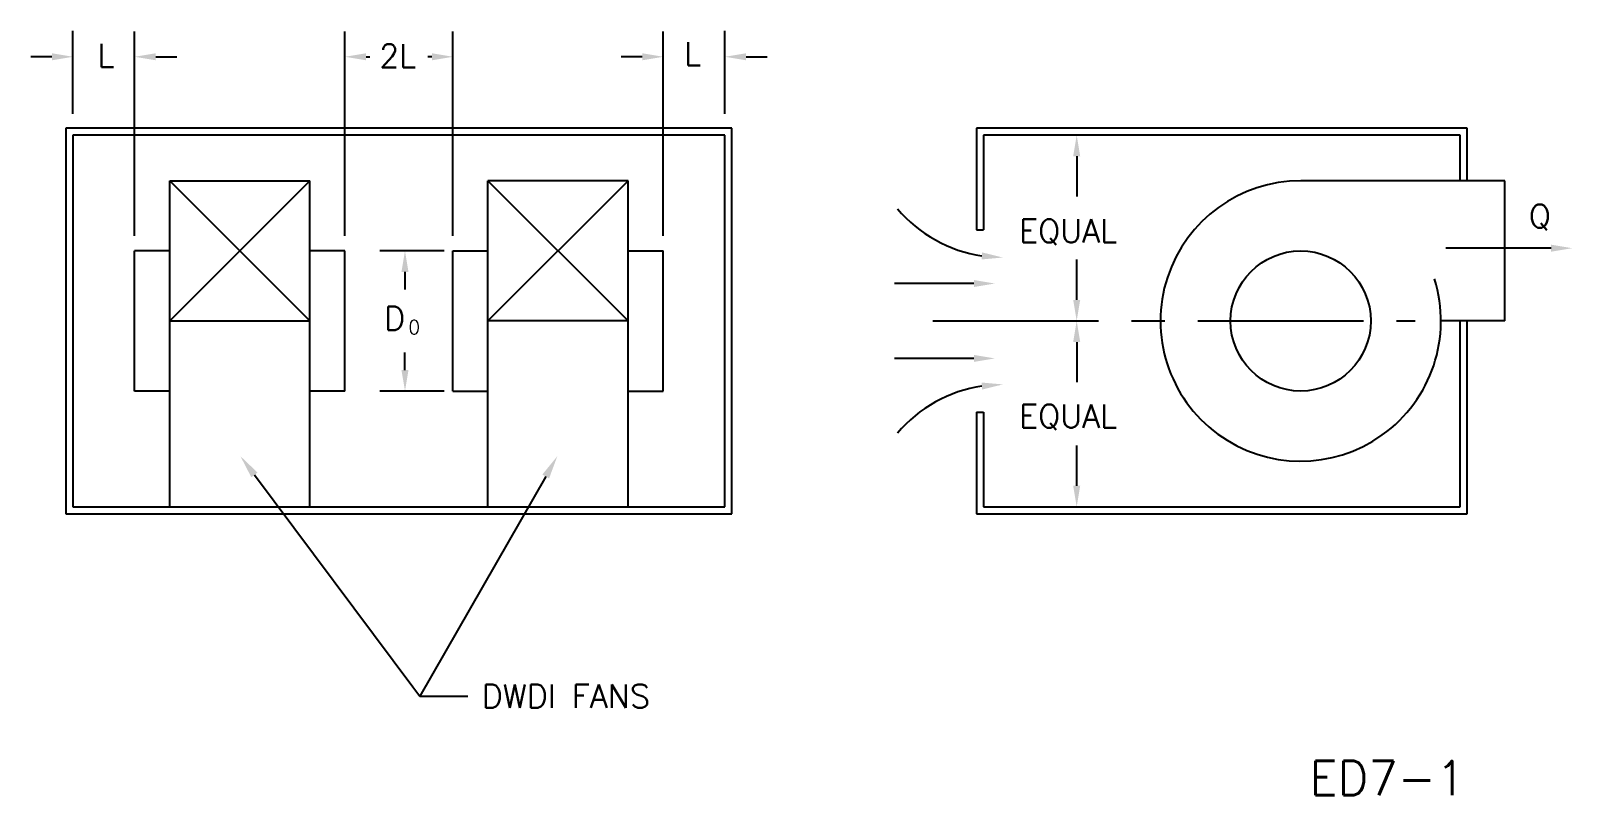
# Model space of a CAD drawing. Extents: x 0.82 to 10.72, y 1.84 to 6.74.
import ezdxf
from ezdxf.enums import TextEntityAlignment as Align

# ---------------------------------------------------------------- set-up
doc = ezdxf.new("R2010")
doc.units = 0
doc.header["$LTSCALE"] = 0.85
doc.header["$MEASUREMENT"] = 0
doc.linetypes.add('CENTER', pattern=[2, 1.25, -0.25, 0.25, -0.25])
doc.layers.get('0').update_dxf_attribs({"linetype": 'CONTINUOUS'})
doc.layers.add('NUMBER', color=7, linetype='CONTINUOUS')
doc.layers.add('TEXT', color=7, linetype='CONTINUOUS')
doc.styles.add('ROMANS', font='romans')

msp = doc.modelspace()

# ---------------------------------------------------------------- linework, layer by layer
for p, q in [((1.0947, 6.2126), (1.0947, 6.7446)), ((1.4909, 5.429), (1.4909, 6.7399)), ((2.8409, 5.429), (2.8409, 6.7399)), ((3.5334, 5.429), (3.5334, 6.7399)), ((4.8834, 5.429), (4.8834, 6.7399)), ((5.2797, 6.375), (5.2797, 6.7446)), ((0.9597, 6.5779), (0.8247, 6.5779)), ((1.6259, 6.5779), (1.7609, 6.5779)), ((2.9759, 6.5779), (3.0007, 6.5779)), ((3.3984, 6.5779), (3.3736, 6.5779)), ((4.7484, 6.5779), (4.6134, 6.5779)), ((5.4147, 6.5779), (5.5497, 6.5779)), ((5.2797, 6.2126), (5.2797, 6.375)), ((1.0497, 6.1192), (1.0497, 3.6442)), ((5.3247, 6.1192), (1.0497, 6.1192)), ((5.2797, 6.0742), (1.0947, 6.0742)), ((1.0947, 6.0742), (1.0947, 3.6892)), ((5.2797, 3.6892), (5.2797, 6.0742)), ((5.3247, 3.6442), (5.3247, 6.1192)), ((10.0433, 6.1192), (6.8933, 6.1192)), ((6.8933, 6.1192), (6.8933, 5.4667)), ((6.9383, 6.0742), (6.9383, 5.4667)), ((9.9983, 6.0742), (6.9383, 6.0742)), ((9.9983, 5.7817), (9.9983, 6.0742)), ((10.0433, 5.7817), (10.0433, 6.1192)), ((7.537, 5.9392), (7.537, 5.6805)), ((1.7159, 3.6892), (1.7159, 5.7817)), ((1.7159, 5.7817), (2.6159, 5.7817)), ((2.6159, 4.8817), (1.7159, 5.7817)), ((1.7159, 4.8817), (2.6159, 5.7817)), ((2.6159, 3.6892), (2.6159, 5.7817)), ((4.6584, 4.8817), (3.7584, 5.7817)), ((3.7584, 4.8817), (4.6584, 5.7817)), ((4.6584, 5.7817), (3.7584, 5.7817)), ((3.7584, 3.6892), (3.7584, 5.7817)), ((4.6584, 3.6892), (4.6584, 5.7817)), ((10.2855, 5.7817), (8.9745, 5.7817)), ((10.2855, 4.8817), (10.2855, 5.7817)), ((6.8933, 5.4667), (6.9383, 5.4667)), ((1.4909, 4.4317), (1.4909, 5.3317)), ((1.7159, 5.3317), (1.4909, 5.3317)), ((2.8409, 5.3317), (2.6159, 5.3317)), ((2.8409, 4.4317), (2.8409, 5.3317)), ((3.4772, 5.3317), (3.064, 5.3317)), ((3.5334, 4.4317), (3.5334, 5.3317)), ((3.5334, 5.3317), (3.7584, 5.3317)), ((4.6584, 5.3317), (4.8834, 5.3317)), ((4.8834, 4.4317), (4.8834, 5.3317)), ((7.537, 5.0167), (7.537, 5.2755)), ((3.226, 5.1967), (3.226, 5.0842)), ((6.8771, 5.1221), (6.3685, 5.1221)), ((1.7159, 4.8817), (2.6159, 4.8817)), ((4.6584, 4.8817), (3.7584, 4.8817)), ((10.2855, 4.8817), (9.8745, 4.8817)), ((9.9983, 3.6892), (9.9983, 4.8817)), ((10.0433, 3.6442), (10.0433, 4.8817)), ((3.226, 4.5667), (3.226, 4.6792)), ((7.537, 4.7467), (7.537, 4.488)), ((6.8771, 4.6413), (6.3685, 4.6413)), ((1.7159, 4.4317), (1.4909, 4.4317)), ((2.8409, 4.4317), (2.6159, 4.4317)), ((3.4772, 4.4317), (3.064, 4.4317)), ((3.5334, 4.4317), (3.7584, 4.4317)), ((4.6584, 4.4317), (4.8834, 4.4317)), ((6.8933, 4.2967), (6.9383, 4.2967)), ((6.8933, 4.2967), (6.8933, 3.6442)), ((6.9383, 4.2967), (6.9383, 3.6892)), ((7.537, 3.8242), (7.537, 4.083)), ((2.2597, 3.8935), (3.2762, 2.5329)), ((4.1292, 3.8836), (3.3204, 2.4738)), ((1.0947, 3.6892), (5.2797, 3.6892)), ((6.9383, 3.6892), (9.9983, 3.6892)), ((1.0497, 3.6442), (5.3247, 3.6442)), ((6.8933, 3.6442), (10.0433, 3.6442)), ((3.2762, 2.5329), (3.3204, 2.4738)), ((3.3204, 2.4738), (3.6286, 2.4738))]:
    msp.add_line(p, q)
at = {"linetype": 'CENTER'}
msp.add_line((6.6144, 4.8817), (9.7088, 4.8817), dxfattribs=at)
msp.add_circle((8.9745, 4.8817), 0.45)
for centre, radius, start, end in [((8.9745, 4.8817), 0.9, 90, 17.4576), ((7.0632, 6.179), 0.8899, 220.44631, 261.29984), ((7.0632, 3.5844), 0.8899, 98.70016, 139.55369)]:
    msp.add_arc(centre, radius, start, end)
for points in [[(0.9597, 6.5554), (0.9597, 6.6004), (1.0947, 6.5779)], [(1.6259, 6.5554), (1.6259, 6.6004), (1.4909, 6.5779)], [(2.9759, 6.5554), (2.9759, 6.6004), (2.8409, 6.5779)], [(3.3984, 6.5554), (3.3984, 6.6004), (3.5334, 6.5779)], [(4.7484, 6.5554), (4.7484, 6.6004), (4.8834, 6.5779)], [(5.4147, 6.5554), (5.4147, 6.6004), (5.2797, 6.5779)], [(7.5595, 5.9392), (7.5145, 5.9392), (7.537, 6.0742)], [(3.2485, 5.1967), (3.2035, 5.1967), (3.226, 5.3317)], [(6.9303, 5.3218), (6.9269, 5.2769), (7.0632, 5.2891)], [(6.8771, 5.1446), (6.8771, 5.0996), (7.0121, 5.1221)], [(7.5595, 5.0167), (7.5145, 5.0167), (7.537, 4.8817)], [(7.5595, 4.7467), (7.5145, 4.7467), (7.537, 4.8817)], [(6.8771, 4.6188), (6.8771, 4.6638), (7.0121, 4.6413)], [(3.2485, 4.5667), (3.2035, 4.5667), (3.226, 4.4317)], [(6.9303, 4.4417), (6.9269, 4.4865), (7.0632, 4.4744)], [(2.2396, 3.8786), (2.2797, 3.9085), (2.1699, 4.0137)], [(4.1075, 3.896), (4.1509, 3.8711), (4.2038, 4.0137)], [(7.5595, 3.8242), (7.5145, 3.8242), (7.537, 3.6892)]]:
    msp.add_solid(points)
at = {"layer": 'NUMBER', "color": 0}
msp.add_line((10.5819, 5.349), (9.9059, 5.349), dxfattribs=at)
msp.add_solid([(10.5819, 5.3715), (10.5819, 5.3265), (10.7169, 5.349)], dxfattribs=at)

# ---------------------------------------------------------------- texts
at = {"style": 'ROMANS'}
msp.add_text('DWDI FANS', height=0.15, dxfattribs=at).set_placement((3.7186, 2.4738), align=Align.MIDDLE_LEFT)
at = {"layer": 'NUMBER', "style": 'ROMANS'}
msp.add_text('ED7-1', height=0.22, dxfattribs=at).set_placement((9.032, 1.8374))
at = {"layer": 'TEXT', "style": 'ROMANS'}
for s, height, p in [('L', 0.15, (1.2521, 6.5118)), ('2L', 0.15, (3.0606, 6.5092)), ('L', 0.15, (5.0167, 6.5213)), ('Q', 0.15, (10.4384, 5.4801)), ('EQUAL', 0.15, (7.1669, 5.3845)), ('D', 0.15, (3.0922, 4.8237)), ('0', 0.09, (3.2467, 4.7964)), ('EQUAL', 0.15, (7.1669, 4.1966))]:
    msp.add_text(s, height=height, dxfattribs=at).set_placement(p)

doc.saveas('drawing.dxf')
